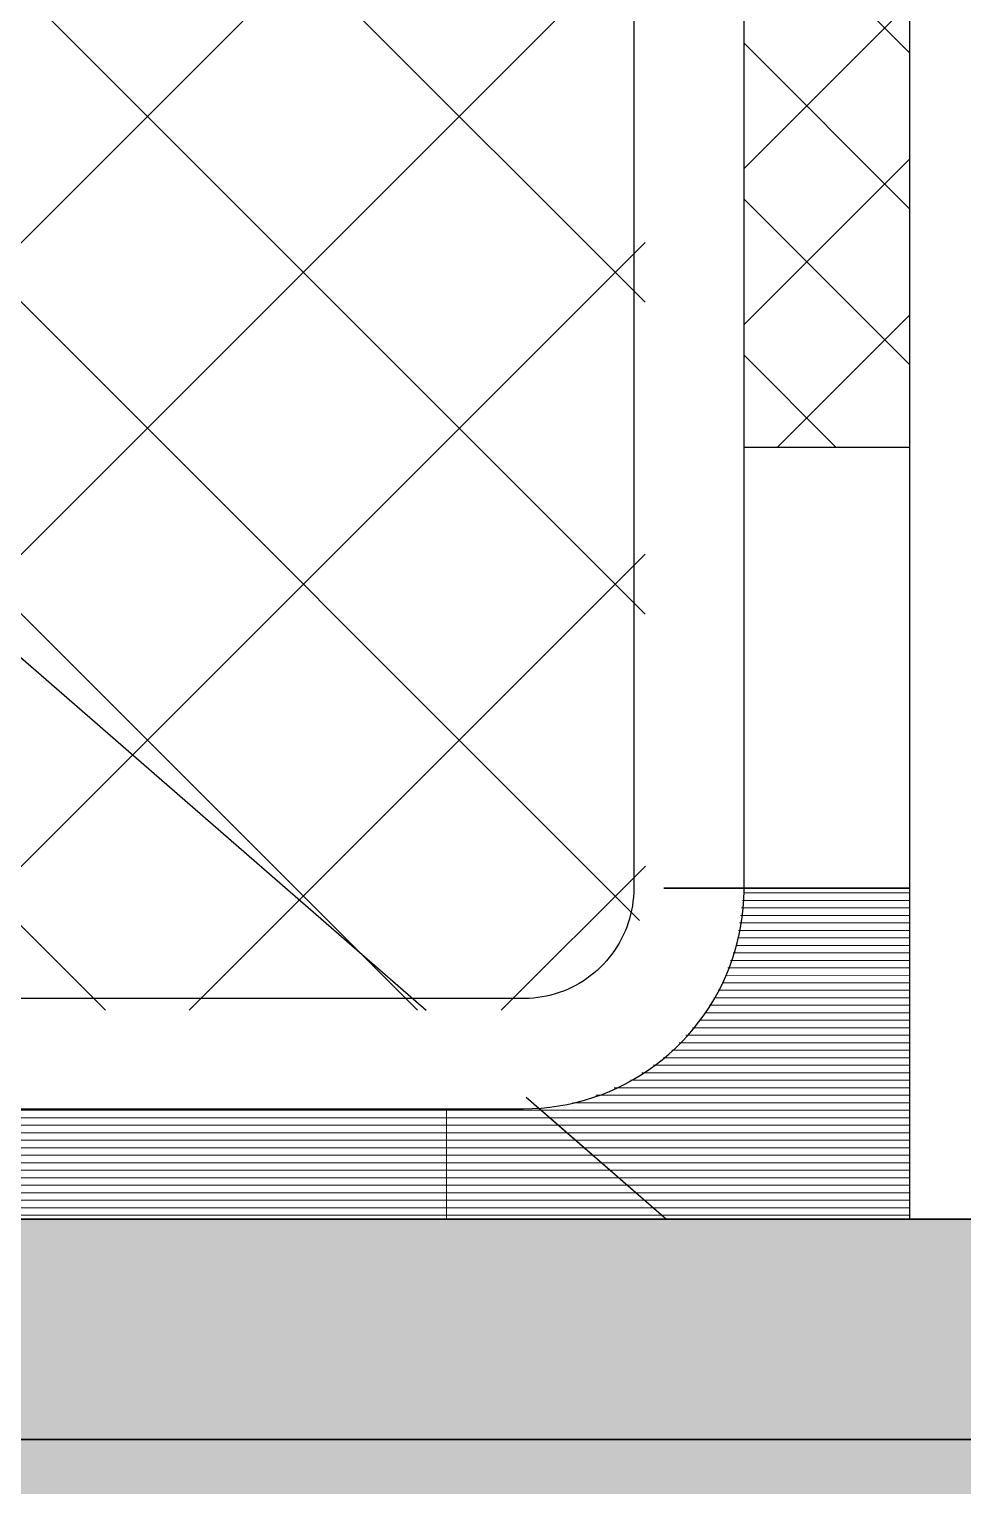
# Model space of a CAD drawing. Header units: millimetres. Extents: x -4391136 to -1798569, y -886572 to -291056.
# Drawn here: x -2407959 to -2407536, y -394861 to -394201 of the extents above; entities that cross this region are included whole.
import ezdxf

# ---------------------------------------------------------------- set-up
doc = ezdxf.new("R2010")
doc.units = ezdxf.units.MM
doc.set_wipeout_variables(frame=1)
for name, color, linetype in [('000 - CONCRETE_COL_CUT_COLOR_3', 7, 'Continuous'), ('000 - CONCRETE_COL_CUT_COLOR_5', 7, 'Continuous'), ('000 - CONCRETE_COL_HATCH_', 7, 'Continuous'), ('000 - CONCRETE_COL_WIPEOUT_', 7, 'Continuous'), ('000 - CONCRETE_EX_BUILDING_MAIN_COLOR_1', 7, 'Continuous')]:
    doc.layers.add(name, color=color, linetype=linetype)

# ---------------------------------------------------------------- blocks, each defined once
blk = doc.blocks.new('DPA_GM-Manhole Cover Type 2 - 900x900-15927053-ENTRANCE 2 - ENLARGE ELEVATION 3')
at = {"layer": '000 - CONCRETE_EX_BUILDING_MAIN_COLOR_1', "color": 7}
for p, q in [((-2740555.358579151, 101089.9999999999), (-2741435.356310472, 101089.9999999999)), ((-2741433.358093949, 101089.9999999999), (-2740553.360362628, 101089.9999999999)), ((-2740581.189773952, 101089.9999999999), (-2740595.299760561, 101089.9999999999)), ((-2740581.125548841, 101089.9999999999), (-2740595.299760561, 101089.9999999999)), ((-2740580.266578521, 101089.9999999999), (-2740594.440790242, 101089.9999999999)), ((-2740580.330803632, 101089.9999999999), (-2740594.440790242, 101089.9999999999)), ((-2740580.167958685, 101089.9999999999), (-2740594.277945294, 101089.9999999999)), ((-2740580.103733573, 101089.9999999999), (-2740594.277945294, 101089.9999999999)), ((-2740579.244763253, 101089.9999999999), (-2740593.418974974, 101089.9999999999)), ((-2740579.308988365, 101089.9999999999), (-2740593.418974974, 101089.9999999999)), ((-2740581.189773952, 101089.9999999999), (-2740567.015562231, 101089.9999999999)), ((-2740567.015562231, 101089.9999999999), (-2740581.125548841, 101089.9999999999)), ((-2740566.156591912, 101089.9999999999), (-2740580.330803632, 101089.9999999999)), ((-2740580.266578521, 101089.9999999999), (-2740566.156591912, 101089.9999999999)), ((-2740580.167958685, 101089.9999999999), (-2740565.993746964, 101089.9999999999)), ((-2740565.993746964, 101089.9999999999), (-2740580.103733573, 101089.9999999999)), ((-2740565.134776644, 101089.9999999999), (-2740579.308988365, 101089.9999999999)), ((-2740579.244763253, 101089.9999999999), (-2740565.134776644, 101089.9999999999)), ((-2740553.360362628, 101089.9999999999), (-2740555.358579151, 101089.9999999999))]:
    blk.add_line(p, q, dxfattribs=at)
blk = doc.blocks.new('DPA_CP_Fence Type D - Fence Post Left w MRTA Logo-V78-ENTRANCE 2 - ENLARGE ELEVATION 3')
at = {"layer": '000 - CONCRETE_EX_BUILDING_MAIN_COLOR_1', "lineweight": 9}
h = blk.add_hatch(dxfattribs=at)
h.set_pattern_fill('FP_8', style=0, pattern_type=2)
h.set_pattern_definition([(45, (-2739911.39, 101340), (-35.35533905932738, 35.35533905932738), []), (135, (-2739911.39, 101340), (-35.35533905932738, -35.35533905932737), [])])
h.paths.add_polyline_path([(-2740112.815757024, 101389.8683475026), (-2740092.727068963, 101389.8683475026), (-2740092.727068963, 101990), (-2740042.727068963, 101990), (-2740042.727068963, 102290), (-2740142.82360962, 102290.0000000001), (-2740142.82360962, 102890.1316524977), (-2740180.347269379, 102890.1316524977), (-2740180.347269379, 101389.8683475026)])
h.paths.add_polyline_path([(-2741650.120364879, 101440.0000000001), (-2741605.347269379, 101440.0000000001), (-2741605.347269379, 102590), (-2741671.786711354, 102590), (-2741671.786711354, 101440.0000000001)])
h.paths.add_polyline_path([(-2740405.347269379, 101440.0000000001), (-2740330.347269379, 101440.0000000001), (-2740330.347269379, 102590), (-2740405.347269379, 102590), (-2740405.347269379, 101480.7166517276)])
h.paths.add_polyline_path([(-2741671.786711354, 102790.0000000001), (-2741605.347269379, 102790.0000000001), (-2741605.347269379, 102890.1316524977), (-2741636.389996139, 102890.1316524977), (-2741658.331962314, 102886.5679928139), (-2741671.786711354, 102880.900539652), (-2741671.786711354, 102813.1370616503)])
h.paths.add_polyline_path([(-2740330.347269379, 102790.0000000001), (-2740330.347269379, 102890.1316524977), (-2740405.347269379, 102890.1316524977), (-2740405.347269379, 102790.0000000001)])
blk = doc.blocks.new('DR-SG-SW-Wire Screen_Fence - D50-1200x2000 mm-34133114-ENTRANCE 2 - ENLARGE ELEVATION 3')
at = {"layer": '000 - CONCRETE_EX_BUILDING_MAIN_COLOR_1', "lineweight": 9}
h = blk.add_hatch(dxfattribs=at)
h.set_pattern_fill('FP_18', style=0, pattern_type=2)
h.set_pattern_definition([(135, (-2738690.075, 102289.859), (70.71067811865476, 70.71067811865474), []), (45, (-2738690.075, 102289.859), (70.71067811865476, -70.71067811865476), [])])
h.paths.add_polyline_path([(-2741382.763041773, 101184.7323176247), (-2740505.347269379, 101184.7323176247), (-2740490.365132766, 101187.0424689005), (-2740476.698599016, 101192.996406497), (-2740465.295592653, 101202.6043711324), (-2740456.203353687, 101215.3279757314), (-2740451.689464321, 101228.5587879168), (-2740450.079587004, 101241.6671299514), (-2740450.517114942, 102992.8130420433), (-2740452.329175028, 103001.4412120966), (-2740453.761675234, 103004.880746457), (-2740469.63659126, 103025.5693398142), (-2740490.347269379, 103041.461202074), (-2740496.547709005, 103044.0295082599), (-2740507.014399331, 103045.2676823754), (-2741507.526489169, 103044.9287363062), (-2741516.788481475, 103042.9353002892), (-2741520.59453795, 103041.2714662261), (-2741541.057947498, 103025.5693398142), (-2741556.949809757, 103004.8586616955), (-2741559.334183015, 102999.1022754372), (-2741560.614951754, 102987.0654664593), (-2741560.614951754, 101240), (-2741558.33476108, 101225.090447157), (-2741552.350862882, 101211.3513296367), (-2741542.742898246, 101199.9483232737), (-2741530.019293648, 101190.8560843081), (-2741516.441703326, 101186.2934002648), (-2741503.680139428, 101184.7323176247), (-2741449.60237255, 101184.7323176247)])
at = {"layer": '000 - CONCRETE_EX_BUILDING_MAIN_COLOR_1', "color": 7}
for p, q in [((-2740330.347269379, 103065), (-2740330.347269379, 101090)), ((-2740455.347269379, 102990), (-2740455.347269379, 101240)), ((-2740405.347269379, 101240), (-2740405.347269379, 102990)), ((-2741560.614951751, 102063.8967129642), (-2740549.464044134, 101184.7323176246)), ((-2740405.347269376, 101439.9999999999), (-2740330.347269376, 101439.9999999999)), ((-2740405.347269376, 101439.9999999999), (-2740330.347269376, 101439.9999999999)), ((-2740330.347269376, 101239.9999999999), (-2740405.347269376, 101239.9999999999)), ((-2740330.347269376, 101239.9999999999), (-2740405.347269376, 101239.9999999999)), ((-2740505.347269379, 101190.0000000001), (-2741505.347269379, 101190.0000000001)), ((-2741505.347269379, 101140), (-2740505.347269379, 101140)), ((-2740504.074692652, 101145.2676823753), (-2740440.509826408, 101089.9999999999)), ((-2740498.900488641, 101140.7688722508), (-2740440.509826408, 101089.9999999999))]:
    blk.add_line(p, q, dxfattribs=at)
at = {"layer": '000 - CONCRETE_EX_BUILDING_MAIN_COLOR_1', "color": 7, "flags": 128}
for points in [[(-2740455.347269379, 101240), (-2740455.387264046, 101238.0005332907), (-2740455.507184064, 101236.0042653016), (-2740455.706837586, 101234.0143896356), (-2740455.98590521, 101232.0340896693), (-2740456.343940487, 101230.0665334603), (-2740456.780370636, 101228.1148686787), (-2740457.294497463, 101226.1822175718), (-2740457.885498474, 101224.2716719692), (-2740458.552428195, 101222.3862883363), (-2740459.294219679, 101220.5290828846), (-2740460.109686218, 101218.7030267467), (-2740460.99752324, 101216.911041223), (-2740461.956310395, 101215.1559931079), (-2740462.984513828, 101213.440690104), (-2740464.080488633, 101211.7678763303), (-2740465.242481485, 101210.1402279319), (-2740466.468633441, 101208.5603487991), (-2740467.756982922, 101207.0307664015), (-2740469.105468842, 101205.5539277445), (-2740470.511933911, 101204.1321954551), (-2740471.974128087, 101202.7678440015), (-2740473.489712169, 101201.4630560551), (-2740475.056261547, 101200.2199189982), (-2740476.671270075, 101199.040421585), (-2740478.332154085, 101197.9264507597), (-2740480.036256517, 101196.8797886379), (-2740481.78085117, 101195.9021096558), (-2740483.563147065, 101194.9949778912), (-2740485.380292908, 101194.1598445615), (-2740487.229381655, 101193.3980457017), (-2740489.107455157, 101192.7108000276), (-2740491.011508897, 101192.0992069856), (-2740492.938496796, 101191.5642449941), (-2740494.885336084, 101191.1067698783), (-2740496.848912234, 101190.7275135006), (-2740498.826083942, 101190.4270825905), (-2740500.813688155, 101190.2059577732), (-2740502.808545132, 101190.0644928013), (-2740504.807463526, 101190.0029139886), (-2740505.347269379, 101190.0000000001)], [(-2740505.347269379, 101140), (-2740501.34833596, 101140.079989334), (-2740497.355799982, 101140.3198293698), (-2740493.37604865, 101140.7191364147), (-2740489.415448717, 101141.2772716625), (-2740485.480336299, 101141.9933422159), (-2740481.577006736, 101142.8662025149), (-2740477.711704523, 101143.894456169), (-2740473.890613317, 101145.0764581918), (-2740470.119846051, 101146.4103176323), (-2740466.405435148, 101147.8939005998), (-2740462.753322872, 101149.524833678), (-2740459.169351825, 101151.3005077221), (-2740455.659255594, 101153.2180820323), (-2740452.228649587, 101155.2744888987), (-2740448.883022039, 101157.4664385091), (-2740445.627725243, 101159.7904242116), (-2740442.467966977, 101162.242728125), (-2740439.408802181, 101164.819427086), (-2740436.455124868, 101167.516398926), (-2740433.611660289, 101170.3293290653), (-2740430.882957382, 101173.2537174159), (-2740428.273381489, 101176.2848855802), (-2740425.787107375, 101179.4179843357), (-2740423.428112549, 101182.6480013928), (-2740421.200170898, 101185.9697694132), (-2740419.106846655, 101189.3779742768), (-2740417.151488691, 101192.8671635827), (-2740415.337225161, 101196.4317553724), (-2740413.666958502, 101200.0660470594), (-2740412.143360782, 101203.7642245524), (-2740410.768869434, 101207.5203715562), (-2740409.54568335, 101211.3284790368), (-2740408.475759367, 101215.1824548348), (-2740407.560809135, 101219.0761334109), (-2740406.80229638, 101223.00328571), (-2740406.20143456, 101226.9576291262), (-2740405.759184925, 101230.9328375536), (-2740405.476254981, 101234.9225515067), (-2740405.353097355, 101238.9203882942), (-2740405.347269379, 101240)]]:
    blk.add_lwpolyline(points, dxfattribs=at)
blk = doc.blocks.new('*U2365')
at = {"layer": '000 - CONCRETE_COL_HATCH_'}
h = blk.add_hatch(dxfattribs=at)
h.set_pattern_fill('AR-CONC', scale=0.04)
h.set_pattern_definition([(49.99999999999999, (-284088.4522338964, -857222.5737521797), (7.28738675984016, -0.6375634215561234), [0.762, -8.382000000000001]), (355, (-284088.4522338964, -857222.5737521797), (-1.409736856998774, 7.642273809561406), [0.6096, -6.7056233668]), (100.4514447, (-284087.8449536164, -857222.6268823197), (5.877649883614131, 7.004710076487804), [0.6476003519999999, -7.123609783999998]), (46.18420000000001, (-284088.4522338964, -857220.5417521797), (10.8431616356852, -1.681693117309086), [1.143, -12.573]), (96.63555760999992, (-284087.5486378964, -857220.6818921798), (9.49616536206012, 9.897044983908861), [0.9714009256, -10.6854243264]), (351.1841511700001, (-284088.4522338964, -857220.5417521797), (9.496165362599081, 9.897044983421306), [0.9143986828, -10.0583892768]), (21, (-284087.4362338964, -857221.0497521798), (6.064575650765299, -4.090607927483505), [0.762, -8.382000000000001]), (326.0000000000001, (-284087.4362338964, -857221.0497521798), (2.472081133905883, 7.367518644892771), [0.6096, -6.7056]), (71.45144499999999, (-284086.9308525924, -857221.3906361758), (8.536656771148646, 3.27691075543621), [0.6476003520000001, -7.123597503999999]), (37.50000000000001, (-284088.4522338964, -857222.5737521797), (0.1235441300236727, 3.382201554926124), [0, -6.62432, 0, -6.807200000000001, 0, -6.731000000000001]), (7.499999999999999, (-284088.4522338964, -857222.5737521797), (2.67278650041223, 4.00722299272478), [0, -3.88112, 0, -6.47192, 0, -2.5654]), (327.5, (-284090.7179138964, -857222.5737521797), (5.423623806674856, -0.2291497597069377), [0, -2.54, 0, -7.9248, 0, -10.5156]), (317.5, (-284091.7339138964, -857222.5737521797), (5.925167255440722, 1.017059641333321), [0, -3.302, 0, -5.26288, 0, -7.4676])])
h.paths.add_polyline_path([(-1.667805984044525e-10, 1.091393642127514e-11), (0, 800.0000000001746), (-600, 800.0000000001746), (-600, 0), (-27507.26435035467, 0), (-27507.26435035467, 800.0000000003201), (-28107.26435035467, 800.0000000003201), (-28107.26435035467, 0), (-33905.18454185687, 0), (-33905.18454185687, -499.9999999999709), (-28107.26435035467, -499.9999999999709), (-28107.26435034908, -1591.361411916469), (-27507.26435034908, -1591.36141191647), (-27507.26435035467, -499.9999999999709), (-600, -499.9999999999709), (-600, -1350.302413909609), (-599.9999999944121, -1591.36141191647), (5.587935447692871e-09, -1591.36141191647), (0, -499.9999999999709), (316.5528156077489, -499.9999999999709), (316.5528156077489, 0)])
blk = doc.blocks.new('*U1687')
at = {"color": 7}
blk.add_wipeout([(-13453.632175177176, -4.729372449219227e-11), (-13453.632175177405, 1.2732925824820995e-10), (-13453.632175177001, 6.912159733474255e-11), (-13453.632175177065, 2.546585164964199e-11), (-13453.632175177296, -2.801243681460619e-10), (-13453.632175177347, 9.458744898438454e-11), (-13453.63217517732, 1.2732925824820995e-10), (-13453.632175177307, 1.4551915228366852e-10), (-13453.632175176906, 1.0186340659856796e-10), (-13453.632175177238, -1.3096723705530167e-10), (-13453.632175177278, -2.1464074961841106e-10), (-13453.632175177332, 1.8553691916167736e-10), (-13453.632175177161, -4.729372449219227e-11), (-13453.632175176983, 1.8553691916167736e-10), (-13453.632175177041, -2.219167072325945e-10), (-13453.632175177083, -1.4551915228366852e-10), (-13453.632175177405, 1.0550138540565968e-10), (-13453.632175177012, 1.4915713109076023e-10), (-13453.632175177001, 1.3460521586239338e-10), (-13453.632175176983, 1.1641532182693481e-10), (-13453.63217517703, -2.801243681460619e-10), (-13453.632175177278, 5.093170329928398e-11), (-13453.632175177348, 8.731149137020111e-11), (-13453.632175176934, 1.382431946694851e-10), (-13453.632175177168, -2.9103830456733704e-11), (-13453.632175176934, -2.000888343900442e-10), (-13453.632175177328, -1.4551915228366852e-10), (-13453.63217517726, -9.822542779147625e-11), (-13453.63217517703, 2.1464074961841106e-10), (-13453.632175176985, -1.709850039333105e-10), (-13453.632175177003, -1.8553691916167736e-10), (-13453.63217517703, -2.0736479200422764e-10), (-13453.632175177408, -1.673470251262188e-10), (-13453.632175177107, 6.912159733474255e-11), (-13453.63217517706, 100.00000000013824), (3.4015101846307516e-10, 99.99999999973443), (-2.7284841053187847e-12, -3.2741809263825417e-11), (-13453.632175177432, -2.7284841053187847e-10), (-13453.632175177376, 1.0186340659856796e-10), (-13453.63217517732, 2.546585164964199e-11), (-13453.63217517746, -2.1827872842550278e-10), (-13453.632175177368, -2.801243681460619e-10), (-13453.632175177405, -2.582964953035116e-10), (-13453.632175177408, -2.4374458007514477e-10), (-13453.632175177345, -3.310560714453459e-10), (-13453.632175177094, -1.8553691916167736e-10), (-13453.632175177012, -2.510205376893282e-10), (-13453.632175177412, -3.019522409886122e-10)], dxfattribs=at).dxf.layer = '000 - CONCRETE_COL_WIPEOUT_'
at = {"layer": '000 - CONCRETE_COL_HATCH_'}
h = blk.add_hatch(dxfattribs=at)
h.set_pattern_fill('ANSI31', scale=0.25)
h.set_pattern_definition([(45, (-618867.0800581498, -849506.8256906054), (-0.5612660075668221, 0.5612660075668221), [])])
h.paths.add_polyline_path([(-1.667805984044525e-10, 1.091393642127514e-11), (0, 100), (-13453.63217517734, 100), (-13453.63217517734, 0)])
blk = doc.blocks.new('W-1-PP17-ENT2_REV00_20260527-083622_ELEVATION_3_EX')
at = {"layer": '000 - CONCRETE_EX_BUILDING_MAIN_COLOR_1', "color": 7}
for p, q in [((-187.6025606305338, 101240), (-298.9004780654795, 101240)), ((-298.9004780654795, 101240), (-187.6025606305338, 101240)), ((-298.9004780654795, 101240), (-187.6025606305338, 101240))]:
    blk.add_line(p, q, dxfattribs=at)
at = {"color": 7}
blk.add_blockref('*U1687', (12003.76806830941, 100990.0000000001), dxfattribs=at)
at = {"layer": '000 - CONCRETE_EX_BUILDING_MAIN_COLOR_1', "color": 7}
blk.add_blockref('DPA_CP_Fence Type D - Fence Post Left w MRTA Logo-V78-ENTRANCE 2 - ENLARGE ELEVATION 3', (2740142.744708746, 5.820766091346741e-11), dxfattribs=at)
at = {"layer": '000 - CONCRETE_EX_BUILDING_MAIN_COLOR_1', "lineweight": 9}
h = blk.add_hatch(dxfattribs=at)
h.set_pattern_fill('FP_11', style=0, pattern_type=2)
h.set_pattern_definition([(0, (2740230.017708746, 106869.9720000001), (0, 3.4), []), (90, (2740230.017708746, 106869.9720000001), (-300, 1.83697019872103e-14), [])])
h.paths.add_polyline_path([(-877.8627064800821, 101090.0000000001), (-187.6025606333278, 101090.0000000001), (-187.6025606333278, 101240.0000000001), (-262.6025606333278, 101240.0000000001), (-265.9519255384803, 101215.1842584297), (-272.0941645167768, 101197.5914430371), (-279.0437596654519, 101185.6879250038), (-281.7256101877429, 101181.5266451442), (-294.1208385564387, 101167.6158755976), (-301.9236875604838, 101160.8636723745), (-315.7228179313242, 101151.8815485461), (-334.1236681221053, 101144.3836534413), (-340.893138807267, 101142.5891639114), (-362.6025606333278, 101140.0000000001), (-944.7464616950601, 101140.0000000001), (-910.1170688113198, 101095.0000000001), (-877.866886400152, 101095.0000000001), (-877.866886400152, 101090.0000000001)])
h.paths.add_polyline_path([(50.01763978321105, 101090.0000000001), (50.01763978321105, 101240.0000000001), (-37.60256063332781, 101240.0000000001), (-37.60256063332781, 101090.0000000001)])
at = {"layer": '000 - CONCRETE_EX_BUILDING_MAIN_COLOR_1', "color": 7}
for p, q in [((-1449.864106865134, 101090), (12003.7680683122, 101090)), ((12003.7680683122, 101089.9999999999), (-1449.864106865134, 101089.9999999999)), ((-187.6025606305338, 101090), (-877.866886397358, 101090)), ((-187.6025606305338, 101090), (-877.866886397358, 101090)), ((-187.6025606305338, 101090), (-877.866886397358, 101090)), ((-187.6025606305338, 101090), (-877.866886397358, 101090)), ((12003.76806831267, 100990), (-1449.8641068656, 100990)), ((-1449.864106865134, 100990), (12003.7680683122, 100990)), ((12003.7680683122, 100990), (-1449.864106865134, 100990)), ((12003.7680683122, 100990), (-1449.864106865134, 100990))]:
    blk.add_line(p, q, dxfattribs=at)
at = {"layer": '000 - CONCRETE_EX_BUILDING_MAIN_COLOR_1', "color": 7, "lineweight": 35}
blk.add_line((12003.76806831267, 101090), (-1449.8641068656, 101090), dxfattribs=at)
at = {"layer": '000 - CONCRETE_EX_BUILDING_MAIN_COLOR_1', "color": 7}
for name in ['DR-SG-SW-Wire Screen_Fence - D50-1200x2000 mm-34133114-ENTRANCE 2 - ENLARGE ELEVATION 3', 'DPA_GM-Manhole Cover Type 2 - 900x900-15927053-ENTRANCE 2 - ENLARGE ELEVATION 3']:
    blk.add_blockref(name, (2740142.744708746, 5.820766091346741e-11), dxfattribs=at)
at = {"color": 7, "xscale": 0.5, "yscale": 0.5, "zscale": 0.5}
blk.add_blockref('*U2365', (12303.76806830941, 100990.0000000001), dxfattribs=at)
at = {"layer": '000 - CONCRETE_COL_CUT_COLOR_3', "color": 7}
blk.add_lwpolyline([(12003.76806830941, 100990.0000000001), (12003.76806830941, 101090.0000000001), (-1449.864106867928, 101090.0000000001), (-1449.864106867928, 100990.0000000001)], close=True, dxfattribs=at)
at = {"layer": '000 - CONCRETE_COL_CUT_COLOR_5', "color": 7}
blk.add_lwpolyline([(12303.76806830941, 100194.319294042), (12303.76806830941, 100740.0000000001), (12462.04447611328, 100740.0000000001), (12462.04447611328, 100990.0000000001), (12303.76806830941, 100990.0000000001), (12303.76806830941, 101390.0000000002), (12003.76806830941, 101390.0000000002), (12003.76806830941, 100990.0000000001), (-1449.864106867928, 100990.0000000001), (-1449.864106867928, 101390.0000000002), (-1749.864106867928, 101390.0000000002), (-1749.864106867928, 100990.0000000001), (-4648.824202619027, 100990.0000000001), (-4648.824202619027, 100740.0000000001), (-1749.864106867928, 100740.0000000001), (-1749.8641068656, 100194.3192940421)], dxfattribs=at)

msp = doc.modelspace()

# ---------------------------------------------------------------- block references
at = {"color": 7}
msp.add_blockref('W-1-PP17-ENT2_REV00_20260527-083622_ELEVATION_3_EX', (-2407372.338621528, -495830.4466722279), dxfattribs=at)

doc.saveas('drawing.dxf')
